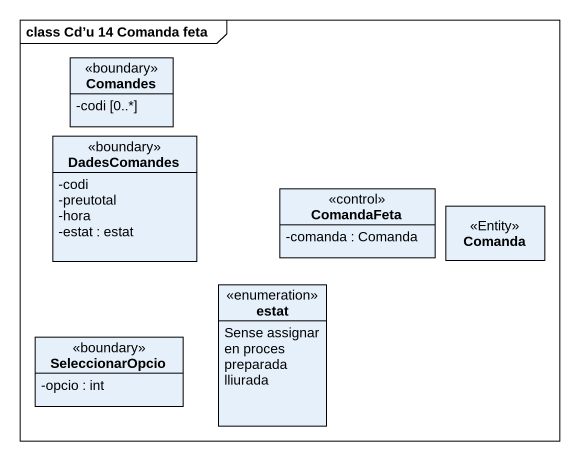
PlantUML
@startuml
mainframe class Cd’u 14 Comanda feta
hide circle
hide empty members
skinparam classAttributeIconSize 0
class Comandes <<boundary>> {
  -codi [0..*]
}
class DadesComandes <<boundary>> {
  -codi
  -preutotal
  -hora
  -estat : estat
}
class ComandaFeta <<control>> {
  -comanda : Comanda
}
class Comanda <<Entity>>
enum estat {
  Sense assignar
  en proces
  preparada
  lliurada
}
class SeleccionarOpcio <<boundary>> {
  -opcio : int
}
@enduml
